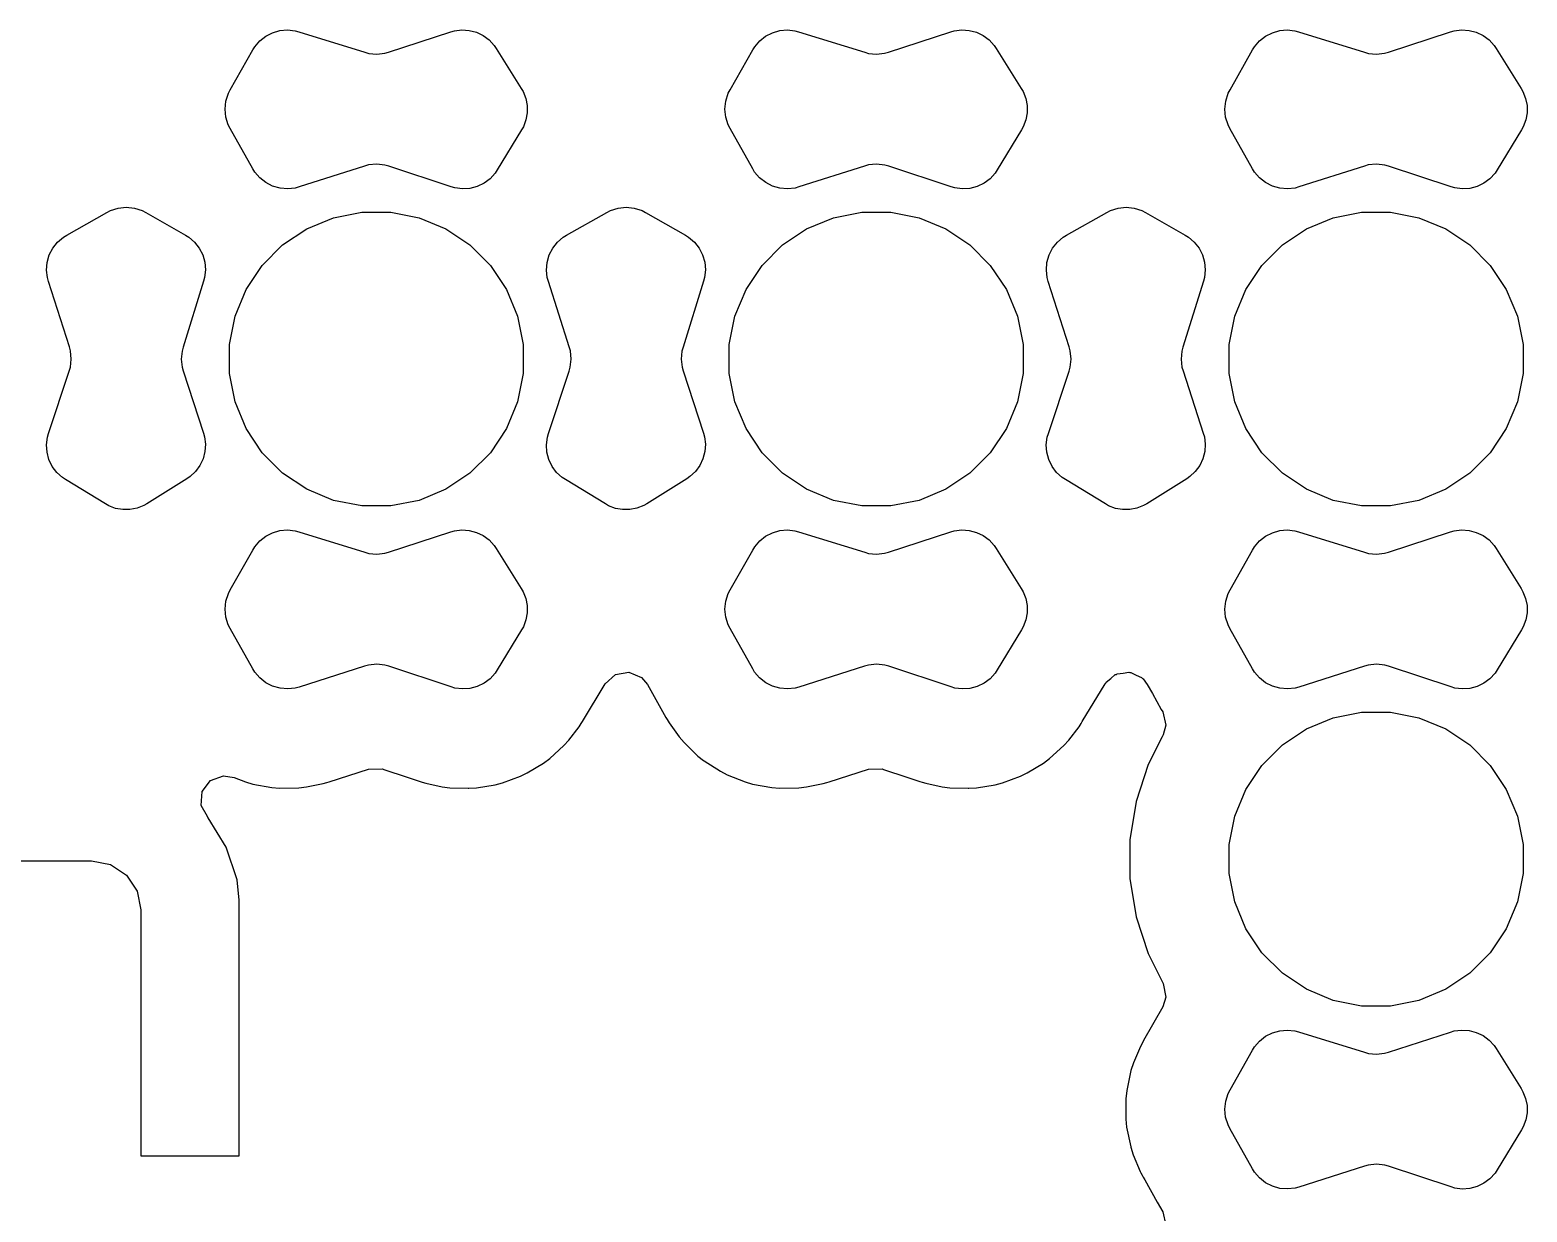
# Model space of a CAD drawing. Header units: millimetres. Extents: x 69 to 174, y -160 to -92.
# Drawn here: x 110.58 to 118.19, y -112.65 to -106.64 of the extents above; entities that cross this region are included whole.
import ezdxf

# ---------------------------------------------------------------- set-up
doc = ezdxf.new("R2010")
doc.units = ezdxf.units.MM
doc.layers.add('Front', color=13, linetype='CONTINUOUS', true_color=0xc83434)

msp = doc.modelspace()

# ---------------------------------------------------------------- linework, layer by layer
at = {"layer": 'Front', "linetype": 'CONTINUOUS'}
for p, q in [((111.852032, -106.647572), (111.890604, -106.644211)), ((111.890604, -106.644211), (111.929102, -106.64833)), ((112.738849, -106.648823), (112.776456, -106.644142)), ((112.776456, -106.644142), (112.814272, -106.646623)), ((112.814272, -106.646623), (112.850945, -106.656177)), ((114.392032, -106.647572), (114.430604, -106.644211)), ((114.430604, -106.644211), (114.469102, -106.64833)), ((115.278849, -106.648823), (115.316456, -106.644142)), ((115.316456, -106.644142), (115.354272, -106.646623)), ((115.354272, -106.646623), (115.390945, -106.656177)), ((116.932032, -106.647572), (116.970604, -106.644211)), ((116.970604, -106.644211), (117.009102, -106.64833)), ((117.818849, -106.648823), (117.856456, -106.644142)), ((117.856456, -106.644142), (117.894272, -106.646623)), ((117.894272, -106.646623), (117.930945, -106.656177)), ((111.724731, -106.729287), (111.749965, -106.699922)), ((111.749965, -106.699922), (111.780375, -106.675957)), ((111.780375, -106.675957), (111.814826, -106.658287)), ((111.814826, -106.658287), (111.852032, -106.647572)), ((111.929102, -106.64833), (111.94773, -106.653619)), ((111.94773, -106.653619), (112.283712, -106.757468)), ((112.404385, -106.756661), (112.720686, -106.654239)), ((112.720686, -106.654239), (112.738849, -106.648823)), ((112.850945, -106.656177), (112.885164, -106.672462)), ((112.885164, -106.672462), (112.915707, -106.694897)), ((112.915707, -106.694897), (112.941481, -106.722679)), ((112.941481, -106.722679), (112.951899, -106.738513)), ((114.264731, -106.729287), (114.289965, -106.699922)), ((114.289965, -106.699922), (114.320375, -106.675957)), ((114.320375, -106.675957), (114.354826, -106.658287)), ((114.354826, -106.658287), (114.392032, -106.647572)), ((114.469102, -106.64833), (114.48773, -106.653619)), ((114.48773, -106.653619), (114.823712, -106.757468)), ((114.944385, -106.756661), (115.260686, -106.654239)), ((115.260686, -106.654239), (115.278849, -106.648823)), ((115.390945, -106.656177), (115.425164, -106.672462)), ((115.425164, -106.672462), (115.455707, -106.694897)), ((115.455707, -106.694897), (115.481481, -106.722679)), ((115.481481, -106.722679), (115.491899, -106.738513)), ((116.804731, -106.729287), (116.829965, -106.699922)), ((116.829965, -106.699922), (116.860375, -106.675957)), ((116.860375, -106.675957), (116.894826, -106.658287)), ((116.894826, -106.658287), (116.932032, -106.647572)), ((117.009102, -106.64833), (117.02773, -106.653619)), ((117.02773, -106.653619), (117.363712, -106.757468)), ((117.484385, -106.756661), (117.800686, -106.654239)), ((117.800686, -106.654239), (117.818849, -106.648823)), ((117.930945, -106.656177), (117.965164, -106.672462)), ((117.965164, -106.672462), (117.995707, -106.694897)), ((117.995707, -106.694897), (118.021481, -106.722679)), ((118.021481, -106.722679), (118.031899, -106.738513)), ((111.599998, -106.947911), (111.714778, -106.745898)), ((111.714778, -106.745898), (111.724731, -106.729287)), ((112.283712, -106.757468), (112.303398, -106.763035)), ((112.303398, -106.763035), (112.344114, -106.766934)), ((112.344114, -106.766934), (112.384776, -106.762491)), ((112.384776, -106.762491), (112.404385, -106.756661)), ((112.951899, -106.738513), (113.078898, -106.941711)), ((114.139998, -106.947911), (114.254778, -106.745898)), ((114.254778, -106.745898), (114.264731, -106.729287)), ((114.823712, -106.757468), (114.843398, -106.763035)), ((114.843398, -106.763035), (114.884114, -106.766934)), ((114.884114, -106.766934), (114.924776, -106.762491)), ((114.924776, -106.762491), (114.944385, -106.756661)), ((115.491899, -106.738513), (115.618898, -106.941711)), ((116.679998, -106.947911), (116.794778, -106.745898)), ((116.794778, -106.745898), (116.804731, -106.729287)), ((117.363712, -106.757468), (117.383398, -106.763035)), ((117.383398, -106.763035), (117.424114, -106.766934)), ((117.424114, -106.766934), (117.464776, -106.762491)), ((117.464776, -106.762491), (117.484385, -106.756661)), ((118.031899, -106.738513), (118.158898, -106.941711)), ((111.590268, -106.966066), (111.599998, -106.947911)), ((113.078898, -106.941711), (113.0883, -106.957547)), ((114.130268, -106.966066), (114.139998, -106.947911)), ((115.618898, -106.941711), (115.6283, -106.957547)), ((116.670268, -106.966066), (116.679998, -106.947911)), ((118.158898, -106.941711), (118.1683, -106.957547)), ((111.573339, -107.046228), (111.577667, -107.005273)), ((111.577667, -107.005273), (111.590268, -106.966066)), ((113.0883, -106.957547), (113.101774, -106.991819)), ((113.101774, -106.991819), (113.10875, -107.027978)), ((114.113339, -107.046228), (114.117667, -107.005273)), ((114.117667, -107.005273), (114.130268, -106.966066)), ((115.6283, -106.957547), (115.641774, -106.991819)), ((115.641774, -106.991819), (115.64875, -107.027978)), ((116.653339, -107.046228), (116.657667, -107.005273)), ((116.657667, -107.005273), (116.670268, -106.966066)), ((118.1683, -106.957547), (118.181774, -106.991819)), ((118.181774, -106.991819), (118.18875, -107.027978)), ((111.577468, -107.087203), (111.573339, -107.046228)), ((111.58988, -107.12647), (111.577468, -107.087203)), ((113.102495, -107.10105), (113.089477, -107.135497)), ((113.108993, -107.064802), (113.102495, -107.10105)), ((113.10875, -107.027978), (113.108993, -107.064802)), ((114.117468, -107.087203), (114.113339, -107.046228)), ((114.12988, -107.12647), (114.117468, -107.087203)), ((115.642495, -107.10105), (115.629477, -107.135497)), ((115.648993, -107.064802), (115.642495, -107.10105)), ((115.64875, -107.027978), (115.648993, -107.064802)), ((116.657468, -107.087203), (116.653339, -107.046228)), ((116.66988, -107.12647), (116.657468, -107.087203)), ((118.182495, -107.10105), (118.169477, -107.135497)), ((118.188993, -107.064802), (118.182495, -107.10105)), ((118.18875, -107.027978), (118.188993, -107.064802)), ((111.599522, -107.144672), (111.58988, -107.12647)), ((111.714392, -107.349141), (111.599522, -107.144672)), ((113.080286, -107.151457), (112.956737, -107.355084)), ((113.089477, -107.135497), (113.080286, -107.151457)), ((114.139522, -107.144672), (114.12988, -107.12647)), ((114.254392, -107.349141), (114.139522, -107.144672)), ((115.620286, -107.151457), (115.496737, -107.355084)), ((115.629477, -107.135497), (115.620286, -107.151457)), ((116.679522, -107.144672), (116.66988, -107.12647)), ((116.794392, -107.349141), (116.679522, -107.144672)), ((118.160286, -107.151457), (118.036737, -107.355084)), ((118.169477, -107.135497), (118.160286, -107.151457)), ((112.302491, -107.32999), (112.282393, -107.335815)), ((112.344123, -107.325852), (112.302491, -107.32999)), ((112.385708, -107.330442), (112.344123, -107.325852)), ((112.405742, -107.336485), (112.385708, -107.330442)), ((114.842491, -107.32999), (114.822393, -107.335815)), ((114.884123, -107.325852), (114.842491, -107.32999)), ((114.925708, -107.330442), (114.884123, -107.325852)), ((114.945742, -107.336485), (114.925708, -107.330442)), ((117.382491, -107.32999), (117.362393, -107.335815)), ((117.424123, -107.325852), (117.382491, -107.32999)), ((117.465708, -107.330442), (117.424123, -107.325852)), ((117.485742, -107.336485), (117.465708, -107.330442)), ((111.724378, -107.365948), (111.714392, -107.349141)), ((111.749775, -107.395661), (111.724378, -107.365948)), ((111.780454, -107.419882), (111.749775, -107.395661)), ((112.282393, -107.335815), (111.949401, -107.441767)), ((112.723041, -107.441254), (112.405742, -107.336485)), ((112.920542, -107.399746), (112.889737, -107.422746)), ((112.94639, -107.37129), (112.920542, -107.399746)), ((112.956737, -107.355084), (112.94639, -107.37129)), ((114.264378, -107.365948), (114.254392, -107.349141)), ((114.289775, -107.395661), (114.264378, -107.365948)), ((114.320454, -107.419882), (114.289775, -107.395661)), ((114.822393, -107.335815), (114.489401, -107.441767)), ((115.263041, -107.441254), (114.945742, -107.336485)), ((115.460542, -107.399746), (115.429737, -107.422746)), ((115.48639, -107.37129), (115.460542, -107.399746)), ((115.496737, -107.355084), (115.48639, -107.37129)), ((116.804378, -107.365948), (116.794392, -107.349141)), ((116.829775, -107.395661), (116.804378, -107.365948)), ((116.860454, -107.419882), (116.829775, -107.395661)), ((117.362393, -107.335815), (117.029401, -107.441767)), ((117.803041, -107.441254), (117.485742, -107.336485)), ((118.000542, -107.399746), (117.969737, -107.422746)), ((118.02639, -107.37129), (118.000542, -107.399746)), ((118.036737, -107.355084), (118.02639, -107.37129)), ((111.815249, -107.437691), (111.780454, -107.419882)), ((111.852838, -107.448412), (111.815249, -107.437691)), ((111.891793, -107.451636), (111.852838, -107.448412)), ((111.930633, -107.447242), (111.891793, -107.451636)), ((111.949401, -107.441767), (111.930633, -107.447242)), ((112.741432, -107.446862), (112.723041, -107.441254)), ((112.779567, -107.451727), (112.741432, -107.446862)), ((112.817929, -107.449223), (112.779567, -107.451727)), ((112.855108, -107.439442), (112.817929, -107.449223)), ((112.889737, -107.422746), (112.855108, -107.439442)), ((114.355249, -107.437691), (114.320454, -107.419882)), ((114.392838, -107.448412), (114.355249, -107.437691)), ((114.431793, -107.451636), (114.392838, -107.448412)), ((114.470633, -107.447242), (114.431793, -107.451636)), ((114.489401, -107.441767), (114.470633, -107.447242)), ((115.281432, -107.446862), (115.263041, -107.441254)), ((115.319567, -107.451727), (115.281432, -107.446862)), ((115.357929, -107.449223), (115.319567, -107.451727)), ((115.395108, -107.439442), (115.357929, -107.449223)), ((115.429737, -107.422746), (115.395108, -107.439442)), ((116.895249, -107.437691), (116.860454, -107.419882)), ((116.932838, -107.448412), (116.895249, -107.437691)), ((116.971793, -107.451636), (116.932838, -107.448412)), ((117.010633, -107.447242), (116.971793, -107.451636)), ((117.029401, -107.441767), (117.010633, -107.447242)), ((117.821432, -107.446862), (117.803041, -107.441254)), ((117.859567, -107.451727), (117.821432, -107.446862)), ((117.897929, -107.449223), (117.859567, -107.451727)), ((117.935108, -107.439442), (117.897929, -107.449223)), ((117.969737, -107.422746), (117.935108, -107.439442)), ((110.991686, -107.561613), (111.030954, -107.549202)), ((111.030954, -107.549202), (111.071929, -107.545074)), ((111.071929, -107.545074), (111.112883, -107.549402)), ((111.112883, -107.549402), (111.15209, -107.562004)), ((113.531686, -107.561613), (113.570954, -107.549202)), ((113.570954, -107.549202), (113.611929, -107.545074)), ((113.611929, -107.545074), (113.652883, -107.549402)), ((113.652883, -107.549402), (113.69209, -107.562004)), ((116.071686, -107.561613), (116.110954, -107.549202)), ((116.110954, -107.549202), (116.151929, -107.545074)), ((116.151929, -107.545074), (116.192883, -107.549402)), ((116.192883, -107.549402), (116.23209, -107.562004)), ((110.769016, -107.686125), (110.973485, -107.571255)), ((110.973485, -107.571255), (110.991686, -107.561613)), ((111.15209, -107.562004), (111.170246, -107.571731)), ((111.170246, -107.571731), (111.372259, -107.686511)), ((111.988452, -107.654468), (112.124286, -107.598204)), ((112.124286, -107.598204), (112.268487, -107.56952)), ((112.268487, -107.56952), (112.415513, -107.56952)), ((112.415513, -107.56952), (112.559714, -107.598204)), ((112.559714, -107.598204), (112.695548, -107.654468)), ((113.309016, -107.686125), (113.513485, -107.571255)), ((113.513485, -107.571255), (113.531686, -107.561613)), ((113.69209, -107.562004), (113.710246, -107.571731)), ((113.710246, -107.571731), (113.912259, -107.686511)), ((114.528452, -107.654468), (114.664286, -107.598204)), ((114.664286, -107.598204), (114.808487, -107.56952)), ((114.808487, -107.56952), (114.955513, -107.56952)), ((114.955513, -107.56952), (115.099714, -107.598204)), ((115.099714, -107.598204), (115.235548, -107.654468)), ((115.849016, -107.686125), (116.053485, -107.571255)), ((116.053485, -107.571255), (116.071686, -107.561613)), ((116.23209, -107.562004), (116.250246, -107.571731)), ((116.250246, -107.571731), (116.452259, -107.686511)), ((117.068452, -107.654468), (117.204286, -107.598204)), ((117.204286, -107.598204), (117.348487, -107.56952)), ((117.348487, -107.56952), (117.495513, -107.56952)), ((117.495513, -107.56952), (117.639714, -107.598204)), ((117.639714, -107.598204), (117.775548, -107.654468)), ((110.722498, -107.721511), (110.752212, -107.696116)), ((110.752212, -107.696116), (110.769016, -107.686125)), ((111.372259, -107.686511), (111.38887, -107.696465)), ((111.38887, -107.696465), (111.418234, -107.721702)), ((111.866205, -107.736151), (111.988452, -107.654468)), ((112.695548, -107.654468), (112.817795, -107.736151)), ((113.262498, -107.721511), (113.292212, -107.696116)), ((113.292212, -107.696116), (113.309016, -107.686125)), ((113.912259, -107.686511), (113.92887, -107.696465)), ((113.92887, -107.696465), (113.958234, -107.721702)), ((114.406205, -107.736151), (114.528452, -107.654468)), ((115.235548, -107.654468), (115.357795, -107.736151)), ((115.802498, -107.721511), (115.832212, -107.696116)), ((115.832212, -107.696116), (115.849016, -107.686125)), ((116.452259, -107.686511), (116.46887, -107.696465)), ((116.46887, -107.696465), (116.498234, -107.721702)), ((116.946205, -107.736151), (117.068452, -107.654468)), ((117.775548, -107.654468), (117.897795, -107.736151)), ((110.669744, -107.824572), (110.680465, -107.786983)), ((110.680465, -107.786983), (110.698275, -107.752189)), ((110.698275, -107.752189), (110.722498, -107.721511)), ((111.418234, -107.721702), (111.4422, -107.752113)), ((111.4422, -107.752113), (111.459872, -107.786563)), ((111.459872, -107.786563), (111.470592, -107.823769)), ((111.762242, -107.840114), (111.866205, -107.736151)), ((112.817795, -107.736151), (112.921758, -107.840114)), ((113.209744, -107.824572), (113.220465, -107.786983)), ((113.220465, -107.786983), (113.238275, -107.752189)), ((113.238275, -107.752189), (113.262498, -107.721511)), ((113.958234, -107.721702), (113.9822, -107.752113)), ((113.9822, -107.752113), (113.999872, -107.786563)), ((113.999872, -107.786563), (114.010592, -107.823769)), ((114.302242, -107.840114), (114.406205, -107.736151)), ((115.357795, -107.736151), (115.461758, -107.840114)), ((115.749744, -107.824572), (115.760465, -107.786983)), ((115.760465, -107.786983), (115.778275, -107.752189)), ((115.778275, -107.752189), (115.802498, -107.721511)), ((116.498234, -107.721702), (116.5222, -107.752113)), ((116.5222, -107.752113), (116.539872, -107.786563)), ((116.539872, -107.786563), (116.550592, -107.823769)), ((116.842242, -107.840114), (116.946205, -107.736151)), ((117.897795, -107.736151), (118.001758, -107.840114)), ((110.66652, -107.863527), (110.669744, -107.824572)), ((110.670915, -107.902367), (110.66652, -107.863527)), ((111.473959, -107.862341), (111.469849, -107.900841)), ((111.470592, -107.823769), (111.473959, -107.862341)), ((111.680559, -107.962361), (111.762242, -107.840114)), ((112.921758, -107.840114), (113.003441, -107.962361)), ((113.20652, -107.863527), (113.209744, -107.824572)), ((113.210915, -107.902367), (113.20652, -107.863527)), ((114.013959, -107.862341), (114.009849, -107.900841)), ((114.010592, -107.823769), (114.013959, -107.862341)), ((114.220559, -107.962361), (114.302242, -107.840114)), ((115.461758, -107.840114), (115.543441, -107.962361)), ((115.74652, -107.863527), (115.749744, -107.824572)), ((115.750915, -107.902367), (115.74652, -107.863527)), ((116.553959, -107.862341), (116.549849, -107.900841)), ((116.550592, -107.823769), (116.553959, -107.862341)), ((116.760559, -107.962361), (116.842242, -107.840114)), ((118.001758, -107.840114), (118.083441, -107.962361)), ((110.67639, -107.921134), (110.670915, -107.902367)), ((110.782342, -108.254126), (110.67639, -107.921134)), ((111.464538, -107.919463), (111.360689, -108.255445)), ((111.469849, -107.900841), (111.464538, -107.919463)), ((113.21639, -107.921134), (113.210915, -107.902367)), ((113.322342, -108.254126), (113.21639, -107.921134)), ((114.004538, -107.919463), (113.900689, -108.255445)), ((114.009849, -107.900841), (114.004538, -107.919463)), ((115.75639, -107.921134), (115.750915, -107.902367)), ((115.862342, -108.254126), (115.75639, -107.921134)), ((116.544538, -107.919463), (116.440689, -108.255445)), ((116.549849, -107.900841), (116.544538, -107.919463)), ((111.624295, -108.098195), (111.680559, -107.962361)), ((113.003441, -107.962361), (113.059705, -108.098195)), ((114.164295, -108.098195), (114.220559, -107.962361)), ((115.543441, -107.962361), (115.599705, -108.098195)), ((116.704295, -108.098195), (116.760559, -107.962361)), ((118.083441, -107.962361), (118.139705, -108.098195)), ((111.595611, -108.242396), (111.624295, -108.098195)), ((113.059705, -108.098195), (113.088389, -108.242396)), ((114.135611, -108.242396), (114.164295, -108.098195)), ((115.599705, -108.098195), (115.628389, -108.242396)), ((116.675611, -108.242396), (116.704295, -108.098195)), ((118.139705, -108.098195), (118.168389, -108.242396)), ((111.595611, -108.389422), (111.595611, -108.242396)), ((113.088389, -108.242396), (113.088389, -108.389422)), ((114.135611, -108.389422), (114.135611, -108.242396)), ((115.628389, -108.242396), (115.628389, -108.389422)), ((116.675611, -108.389422), (116.675611, -108.242396)), ((118.168389, -108.242396), (118.168389, -108.389422)), ((110.788166, -108.274225), (110.782342, -108.254126)), ((110.787715, -108.357441), (110.792305, -108.315857)), ((110.792305, -108.315857), (110.788166, -108.274225)), ((111.355122, -108.275131), (111.351224, -108.315848)), ((111.351224, -108.315848), (111.355666, -108.356509)), ((111.360689, -108.255445), (111.355122, -108.275131)), ((113.328166, -108.274225), (113.322342, -108.254126)), ((113.327715, -108.357441), (113.332305, -108.315857)), ((113.332305, -108.315857), (113.328166, -108.274225)), ((113.895122, -108.275131), (113.891224, -108.315848)), ((113.891224, -108.315848), (113.895666, -108.356509)), ((113.900689, -108.255445), (113.895122, -108.275131)), ((115.868166, -108.274225), (115.862342, -108.254126)), ((115.867715, -108.357441), (115.872305, -108.315857)), ((115.872305, -108.315857), (115.868166, -108.274225)), ((116.435122, -108.275131), (116.431224, -108.315848)), ((116.431224, -108.315848), (116.435666, -108.356509)), ((116.440689, -108.255445), (116.435122, -108.275131)), ((110.676903, -108.694774), (110.781672, -108.377475)), ((110.781672, -108.377475), (110.787715, -108.357441)), ((111.355666, -108.356509), (111.361496, -108.376118)), ((111.361496, -108.376118), (111.463918, -108.692419)), ((111.624295, -108.533623), (111.595611, -108.389422)), ((113.088389, -108.389422), (113.059705, -108.533623)), ((113.216903, -108.694774), (113.321672, -108.377475)), ((113.321672, -108.377475), (113.327715, -108.357441)), ((113.895666, -108.356509), (113.901496, -108.376118)), ((113.901496, -108.376118), (114.003918, -108.692419)), ((114.164295, -108.533623), (114.135611, -108.389422)), ((115.628389, -108.389422), (115.599705, -108.533623)), ((115.756903, -108.694774), (115.861672, -108.377475)), ((115.861672, -108.377475), (115.867715, -108.357441)), ((116.435666, -108.356509), (116.441496, -108.376118)), ((116.441496, -108.376118), (116.543918, -108.692419)), ((116.704295, -108.533623), (116.675611, -108.389422)), ((118.168389, -108.389422), (118.139705, -108.533623)), ((111.680559, -108.669457), (111.624295, -108.533623)), ((113.059705, -108.533623), (113.003441, -108.669457)), ((114.220559, -108.669457), (114.164295, -108.533623)), ((115.599705, -108.533623), (115.543441, -108.669457)), ((116.760559, -108.669457), (116.704295, -108.533623)), ((118.139705, -108.533623), (118.083441, -108.669457)), ((110.671314, -108.71317), (110.676903, -108.694774)), ((111.463918, -108.692419), (111.469334, -108.710582)), ((111.762242, -108.791704), (111.680559, -108.669457)), ((113.003441, -108.669457), (112.921758, -108.791704)), ((113.211314, -108.71317), (113.216903, -108.694774)), ((114.003918, -108.692419), (114.009334, -108.710582)), ((114.302242, -108.791704), (114.220559, -108.669457)), ((115.543441, -108.669457), (115.461758, -108.791704)), ((115.751314, -108.71317), (115.756903, -108.694774)), ((116.543918, -108.692419), (116.549334, -108.710582)), ((116.842242, -108.791704), (116.760559, -108.669457)), ((118.083441, -108.669457), (118.001758, -108.791704)), ((110.666445, -108.751303), (110.671314, -108.71317)), ((110.668945, -108.789664), (110.666445, -108.751303)), ((111.469334, -108.710582), (111.474014, -108.748189)), ((111.474014, -108.748189), (111.471532, -108.786004)), ((113.206445, -108.751303), (113.211314, -108.71317)), ((113.208945, -108.789664), (113.206445, -108.751303)), ((114.009334, -108.710582), (114.014014, -108.748189)), ((114.014014, -108.748189), (114.011532, -108.786004)), ((115.746445, -108.751303), (115.751314, -108.71317)), ((115.748945, -108.789664), (115.746445, -108.751303)), ((116.549334, -108.710582), (116.554014, -108.748189)), ((116.554014, -108.748189), (116.551532, -108.786004)), ((110.678721, -108.826843), (110.668945, -108.789664)), ((110.695415, -108.861471), (110.678721, -108.826843)), ((111.461978, -108.822677), (111.445693, -108.856896)), ((111.471532, -108.786004), (111.461978, -108.822677)), ((111.866205, -108.895667), (111.762242, -108.791704)), ((112.921758, -108.791704), (112.817795, -108.895667)), ((113.218721, -108.826843), (113.208945, -108.789664)), ((113.235415, -108.861471), (113.218721, -108.826843)), ((114.001978, -108.822677), (113.985693, -108.856896)), ((114.011532, -108.786004), (114.001978, -108.822677)), ((114.406205, -108.895667), (114.302242, -108.791704)), ((115.461758, -108.791704), (115.357795, -108.895667)), ((115.758721, -108.826843), (115.748945, -108.789664)), ((115.775415, -108.861471), (115.758721, -108.826843)), ((116.541978, -108.822677), (116.525693, -108.856896)), ((116.551532, -108.786004), (116.541978, -108.822677)), ((116.946205, -108.895667), (116.842242, -108.791704)), ((118.001758, -108.791704), (117.897795, -108.895667)), ((110.718413, -108.892276), (110.695415, -108.861471)), ((110.746868, -108.918124), (110.718413, -108.892276)), ((110.763073, -108.92847), (110.746868, -108.918124)), ((110.9667, -109.052019), (110.763073, -108.92847)), ((111.379644, -108.923632), (111.176446, -109.050631)), ((111.395477, -108.913213), (111.379644, -108.923632)), ((111.423258, -108.887438), (111.395477, -108.913213)), ((111.445693, -108.856896), (111.423258, -108.887438)), ((111.988452, -108.97735), (111.866205, -108.895667)), ((112.817795, -108.895667), (112.695548, -108.97735)), ((113.258413, -108.892276), (113.235415, -108.861471)), ((113.286868, -108.918124), (113.258413, -108.892276)), ((113.303073, -108.92847), (113.286868, -108.918124)), ((113.5067, -109.052019), (113.303073, -108.92847)), ((113.919644, -108.923632), (113.716446, -109.050631)), ((113.935477, -108.913213), (113.919644, -108.923632)), ((113.963258, -108.887438), (113.935477, -108.913213)), ((113.985693, -108.856896), (113.963258, -108.887438)), ((114.528452, -108.97735), (114.406205, -108.895667)), ((115.357795, -108.895667), (115.235548, -108.97735)), ((115.798413, -108.892276), (115.775415, -108.861471)), ((115.826868, -108.918124), (115.798413, -108.892276)), ((115.843073, -108.92847), (115.826868, -108.918124)), ((116.0467, -109.052019), (115.843073, -108.92847)), ((116.459644, -108.923632), (116.256446, -109.050631)), ((116.475477, -108.913213), (116.459644, -108.923632)), ((116.503258, -108.887438), (116.475477, -108.913213)), ((116.525693, -108.856896), (116.503258, -108.887438)), ((117.068452, -108.97735), (116.946205, -108.895667)), ((117.897795, -108.895667), (117.775548, -108.97735)), ((112.124286, -109.033614), (111.988452, -108.97735)), ((112.695548, -108.97735), (112.559714, -109.033614)), ((114.664286, -109.033614), (114.528452, -108.97735)), ((115.235548, -108.97735), (115.099714, -109.033614)), ((117.204286, -109.033614), (117.068452, -108.97735)), ((117.775548, -108.97735), (117.639714, -109.033614)), ((110.982661, -109.061208), (110.9667, -109.052019)), ((111.017108, -109.074228), (110.982661, -109.061208)), ((111.053355, -109.080726), (111.017108, -109.074228)), ((111.090179, -109.080483), (111.053355, -109.080726)), ((111.126338, -109.073507), (111.090179, -109.080483)), ((111.16061, -109.060034), (111.126338, -109.073507)), ((111.176446, -109.050631), (111.16061, -109.060034)), ((112.268487, -109.062298), (112.124286, -109.033614)), ((112.415513, -109.062298), (112.268487, -109.062298)), ((112.559714, -109.033614), (112.415513, -109.062298)), ((113.522661, -109.061208), (113.5067, -109.052019)), ((113.557108, -109.074228), (113.522661, -109.061208)), ((113.593355, -109.080726), (113.557108, -109.074228)), ((113.630179, -109.080483), (113.593355, -109.080726)), ((113.666338, -109.073507), (113.630179, -109.080483)), ((113.70061, -109.060034), (113.666338, -109.073507)), ((113.716446, -109.050631), (113.70061, -109.060034)), ((114.808487, -109.062298), (114.664286, -109.033614)), ((114.955513, -109.062298), (114.808487, -109.062298)), ((115.099714, -109.033614), (114.955513, -109.062298)), ((116.062661, -109.061208), (116.0467, -109.052019)), ((116.097108, -109.074228), (116.062661, -109.061208)), ((116.133355, -109.080726), (116.097108, -109.074228)), ((116.170179, -109.080483), (116.133355, -109.080726)), ((116.206338, -109.073507), (116.170179, -109.080483)), ((116.24061, -109.060034), (116.206338, -109.073507)), ((116.256446, -109.050631), (116.24061, -109.060034)), ((117.348487, -109.062298), (117.204286, -109.033614)), ((117.495513, -109.062298), (117.348487, -109.062298)), ((117.639714, -109.033614), (117.495513, -109.062298)), ((111.749965, -109.239922), (111.780375, -109.215957)), ((111.780375, -109.215957), (111.814826, -109.198287)), ((111.814826, -109.198287), (111.852032, -109.187572)), ((111.852032, -109.187572), (111.890604, -109.184211)), ((111.890604, -109.184211), (111.929102, -109.18833)), ((111.929102, -109.18833), (111.94773, -109.193619)), ((111.94773, -109.193619), (112.283712, -109.297468)), ((112.404385, -109.296661), (112.720686, -109.194239)), ((112.720686, -109.194239), (112.738849, -109.188823)), ((112.738849, -109.188823), (112.776456, -109.184142)), ((112.776456, -109.184142), (112.814272, -109.186623)), ((112.814272, -109.186623), (112.850945, -109.196177)), ((112.850945, -109.196177), (112.885164, -109.212462)), ((112.885164, -109.212462), (112.915707, -109.234897)), ((114.289965, -109.239922), (114.320375, -109.215957)), ((114.320375, -109.215957), (114.354826, -109.198287)), ((114.354826, -109.198287), (114.392032, -109.187572)), ((114.392032, -109.187572), (114.430604, -109.184211)), ((114.430604, -109.184211), (114.469102, -109.18833)), ((114.469102, -109.18833), (114.48773, -109.193619)), ((114.48773, -109.193619), (114.823712, -109.297468)), ((114.944385, -109.296661), (115.260686, -109.194239)), ((115.260686, -109.194239), (115.278849, -109.188823)), ((115.278849, -109.188823), (115.316456, -109.184142)), ((115.316456, -109.184142), (115.354272, -109.186623)), ((115.354272, -109.186623), (115.390945, -109.196177)), ((115.390945, -109.196177), (115.425164, -109.212462)), ((115.425164, -109.212462), (115.455707, -109.234897)), ((116.829965, -109.239922), (116.860375, -109.215957)), ((116.860375, -109.215957), (116.894826, -109.198287)), ((116.894826, -109.198287), (116.932032, -109.187572)), ((116.932032, -109.187572), (116.970604, -109.184211)), ((116.970604, -109.184211), (117.009102, -109.18833)), ((117.009102, -109.18833), (117.02773, -109.193619)), ((117.02773, -109.193619), (117.363712, -109.297468)), ((117.484385, -109.296661), (117.800686, -109.194239)), ((117.800686, -109.194239), (117.818849, -109.188823)), ((117.818849, -109.188823), (117.856456, -109.184142)), ((117.856456, -109.184142), (117.894272, -109.186623)), ((117.894272, -109.186623), (117.930945, -109.196177)), ((117.930945, -109.196177), (117.965164, -109.212462)), ((117.965164, -109.212462), (117.995707, -109.234897)), ((111.599998, -109.487911), (111.714778, -109.285898)), ((111.714778, -109.285898), (111.724731, -109.269287)), ((111.724731, -109.269287), (111.749965, -109.239922)), ((112.283712, -109.297468), (112.303398, -109.303035)), ((112.303398, -109.303035), (112.344114, -109.306934)), ((112.344114, -109.306934), (112.384776, -109.302491)), ((112.384776, -109.302491), (112.404385, -109.296661)), ((112.915707, -109.234897), (112.941481, -109.262679)), ((112.941481, -109.262679), (112.951899, -109.278513)), ((112.951899, -109.278513), (113.078898, -109.481711)), ((114.139998, -109.487911), (114.254778, -109.285898)), ((114.254778, -109.285898), (114.264731, -109.269287)), ((114.264731, -109.269287), (114.289965, -109.239922)), ((114.823712, -109.297468), (114.843398, -109.303035)), ((114.843398, -109.303035), (114.884114, -109.306934)), ((114.884114, -109.306934), (114.924776, -109.302491)), ((114.924776, -109.302491), (114.944385, -109.296661)), ((115.455707, -109.234897), (115.481481, -109.262679)), ((115.481481, -109.262679), (115.491899, -109.278513)), ((115.491899, -109.278513), (115.618898, -109.481711)), ((116.679998, -109.487911), (116.794778, -109.285898)), ((116.794778, -109.285898), (116.804731, -109.269287)), ((116.804731, -109.269287), (116.829965, -109.239922)), ((117.363712, -109.297468), (117.383398, -109.303035)), ((117.383398, -109.303035), (117.424114, -109.306934)), ((117.424114, -109.306934), (117.464776, -109.302491)), ((117.464776, -109.302491), (117.484385, -109.296661)), ((117.995707, -109.234897), (118.021481, -109.262679)), ((118.021481, -109.262679), (118.031899, -109.278513)), ((118.031899, -109.278513), (118.158898, -109.481711)), ((111.577667, -109.545273), (111.590268, -109.506066)), ((111.590268, -109.506066), (111.599998, -109.487911)), ((113.078898, -109.481711), (113.0883, -109.497547)), ((113.0883, -109.497547), (113.101774, -109.531819)), ((113.101774, -109.531819), (113.10875, -109.567978)), ((114.117667, -109.545273), (114.130268, -109.506066)), ((114.130268, -109.506066), (114.139998, -109.487911)), ((115.618898, -109.481711), (115.6283, -109.497547)), ((115.6283, -109.497547), (115.641774, -109.531819)), ((115.641774, -109.531819), (115.64875, -109.567978)), ((116.657667, -109.545273), (116.670268, -109.506066)), ((116.670268, -109.506066), (116.679998, -109.487911)), ((118.158898, -109.481711), (118.1683, -109.497547)), ((118.1683, -109.497547), (118.181774, -109.531819)), ((118.181774, -109.531819), (118.18875, -109.567978)), ((111.573339, -109.586228), (111.577667, -109.545273)), ((111.577468, -109.627203), (111.573339, -109.586228)), ((113.108993, -109.604802), (113.102495, -109.64105)), ((113.10875, -109.567978), (113.108993, -109.604802)), ((114.113339, -109.586228), (114.117667, -109.545273)), ((114.117468, -109.627203), (114.113339, -109.586228)), ((115.648993, -109.604802), (115.642495, -109.64105)), ((115.64875, -109.567978), (115.648993, -109.604802)), ((116.653339, -109.586228), (116.657667, -109.545273)), ((116.657468, -109.627203), (116.653339, -109.586228)), ((118.188993, -109.604802), (118.182495, -109.64105)), ((118.18875, -109.567978), (118.188993, -109.604802)), ((111.58988, -109.66647), (111.577468, -109.627203)), ((111.599522, -109.684672), (111.58988, -109.66647)), ((111.714392, -109.889141), (111.599522, -109.684672)), ((113.089477, -109.675497), (113.080286, -109.691457)), ((113.102495, -109.64105), (113.089477, -109.675497)), ((114.12988, -109.66647), (114.117468, -109.627203)), ((114.139522, -109.684672), (114.12988, -109.66647)), ((114.254392, -109.889141), (114.139522, -109.684672)), ((115.629477, -109.675497), (115.620286, -109.691457)), ((115.642495, -109.64105), (115.629477, -109.675497)), ((116.66988, -109.66647), (116.657468, -109.627203)), ((116.679522, -109.684672), (116.66988, -109.66647)), ((116.794392, -109.889141), (116.679522, -109.684672)), ((118.169477, -109.675497), (118.160286, -109.691457)), ((118.182495, -109.64105), (118.169477, -109.675497)), ((113.080286, -109.691457), (112.956737, -109.895084)), ((115.620286, -109.691457), (115.496737, -109.895084)), ((118.160286, -109.691457), (118.036737, -109.895084)), ((111.724378, -109.905948), (111.714392, -109.889141)), ((111.749775, -109.935661), (111.724378, -109.905948)), ((112.282393, -109.875815), (111.949401, -109.981767)), ((112.302491, -109.86999), (112.282393, -109.875815)), ((112.344123, -109.865852), (112.302491, -109.86999)), ((112.385708, -109.870442), (112.344123, -109.865852)), ((112.405742, -109.876485), (112.385708, -109.870442)), ((112.723041, -109.981254), (112.405742, -109.876485)), ((112.94639, -109.91129), (112.920542, -109.939746)), ((112.956737, -109.895084), (112.94639, -109.91129)), ((113.556933, -109.918317), (113.625812, -109.90659)), ((113.625812, -109.90659), (113.690096, -109.933963)), ((114.264378, -109.905948), (114.254392, -109.889141)), ((114.289775, -109.935661), (114.264378, -109.905948)), ((114.822393, -109.875815), (114.489401, -109.981767)), ((114.842491, -109.86999), (114.822393, -109.875815)), ((114.884123, -109.865852), (114.842491, -109.86999)), ((114.925708, -109.870442), (114.884123, -109.865852)), ((114.945742, -109.876485), (114.925708, -109.870442)), ((115.263041, -109.981254), (114.945742, -109.876485)), ((115.48639, -109.91129), (115.460542, -109.939746)), ((115.496737, -109.895084), (115.48639, -109.91129)), ((116.096933, -109.918317), (116.102295, -109.917404)), ((116.102295, -109.917404), (116.10661, -109.914092)), ((116.10661, -109.914092), (116.136369, -109.911602)), ((116.136369, -109.911602), (116.165812, -109.90659)), ((116.165812, -109.90659), (116.170817, -109.908721)), ((116.170817, -109.908721), (116.176237, -109.908268)), ((116.176237, -109.908268), (116.202614, -109.92226)), ((116.804378, -109.905948), (116.794392, -109.889141)), ((116.829775, -109.935661), (116.804378, -109.905948)), ((117.362393, -109.875815), (117.029401, -109.981767)), ((117.382491, -109.86999), (117.362393, -109.875815)), ((117.424123, -109.865852), (117.382491, -109.86999)), ((117.465708, -109.870442), (117.424123, -109.865852)), ((117.485742, -109.876485), (117.465708, -109.870442)), ((117.803041, -109.981254), (117.485742, -109.876485)), ((118.02639, -109.91129), (118.000542, -109.939746)), ((118.036737, -109.895084), (118.02639, -109.91129)), ((111.780454, -109.959882), (111.749775, -109.935661)), ((111.815249, -109.977691), (111.780454, -109.959882)), ((111.852838, -109.988412), (111.815249, -109.977691)), ((111.891793, -109.991636), (111.852838, -109.988412)), ((111.930633, -109.987242), (111.891793, -109.991636)), ((111.949401, -109.981767), (111.930633, -109.987242)), ((112.741432, -109.986862), (112.723041, -109.981254)), ((112.779567, -109.991727), (112.741432, -109.986862)), ((112.817929, -109.989223), (112.779567, -109.991727)), ((112.855108, -109.979442), (112.817929, -109.989223)), ((112.889737, -109.962746), (112.855108, -109.979442)), ((112.920542, -109.939746), (112.889737, -109.962746)), ((113.388909, -110.157301), (113.505332, -109.965417)), ((113.505332, -109.965417), (113.556933, -109.918317)), ((113.690096, -109.933963), (113.71945, -109.969008)), ((113.71945, -109.969008), (113.813704, -110.13678)), ((114.320454, -109.959882), (114.289775, -109.935661)), ((114.355249, -109.977691), (114.320454, -109.959882)), ((114.392838, -109.988412), (114.355249, -109.977691)), ((114.431793, -109.991636), (114.392838, -109.988412)), ((114.470633, -109.987242), (114.431793, -109.991636)), ((114.489401, -109.981767), (114.470633, -109.987242)), ((115.281432, -109.986862), (115.263041, -109.981254)), ((115.319567, -109.991727), (115.281432, -109.986862)), ((115.357929, -109.989223), (115.319567, -109.991727)), ((115.395108, -109.979442), (115.357929, -109.989223)), ((115.429737, -109.962746), (115.395108, -109.979442)), ((115.460542, -109.939746), (115.429737, -109.962746)), ((115.928909, -110.157301), (116.045332, -109.965417)), ((116.045332, -109.965417), (116.049346, -109.961753)), ((116.049346, -109.961753), (116.051186, -109.956635)), ((116.051186, -109.956635), (116.074874, -109.938451)), ((116.074874, -109.938451), (116.096933, -109.918317)), ((116.202614, -109.92226), (116.230096, -109.933963)), ((116.230096, -109.933963), (116.234432, -109.93914)), ((116.234432, -109.93914), (116.237959, -109.941011)), ((116.237959, -109.941011), (116.25945, -109.969008)), ((116.25945, -109.969008), (116.285356, -110.01512)), ((116.860454, -109.959882), (116.829775, -109.935661)), ((116.895249, -109.977691), (116.860454, -109.959882)), ((116.932838, -109.988412), (116.895249, -109.977691)), ((116.971793, -109.991636), (116.932838, -109.988412)), ((117.010633, -109.987242), (116.971793, -109.991636)), ((117.029401, -109.981767), (117.010633, -109.987242)), ((117.821432, -109.986862), (117.803041, -109.981254)), ((117.859567, -109.991727), (117.821432, -109.986862)), ((117.897929, -109.989223), (117.859567, -109.991727)), ((117.935108, -109.979442), (117.897929, -109.989223)), ((117.969737, -109.962746), (117.935108, -109.979442)), ((118.000542, -109.939746), (117.969737, -109.962746)), ((116.285356, -110.01512), (116.330372, -110.095249)), ((113.813704, -110.13678), (113.819799, -110.147325)), ((116.330372, -110.095249), (116.337571, -110.108062)), ((116.337571, -110.108062), (116.353245, -110.176151)), ((117.068452, -110.194468), (117.204286, -110.138204)), ((117.204286, -110.138204), (117.348487, -110.10952)), ((117.348487, -110.10952), (117.495513, -110.10952)), ((117.495513, -110.10952), (117.639714, -110.138204)), ((117.639714, -110.138204), (117.775548, -110.194468)), ((113.320568, -110.251174), (113.372454, -110.183318)), ((113.372454, -110.183318), (113.382801, -110.167112)), ((113.382801, -110.167112), (113.388909, -110.157301)), ((113.819799, -110.147325), (113.829794, -110.164149)), ((113.829794, -110.164149), (113.880119, -110.234391)), ((115.860568, -110.251174), (115.912454, -110.183318)), ((115.912454, -110.183318), (115.922801, -110.167112)), ((115.922801, -110.167112), (115.928909, -110.157301)), ((116.353245, -110.176151), (116.339948, -110.225091)), ((116.946205, -110.276151), (117.068452, -110.194468)), ((117.775548, -110.194468), (117.897795, -110.276151)), ((113.222968, -110.3448), (113.29472, -110.27963)), ((113.29472, -110.27963), (113.320568, -110.251174)), ((113.880119, -110.234391), (113.905516, -110.264105)), ((113.905516, -110.264105), (113.97654, -110.332416)), ((115.762968, -110.3448), (115.83472, -110.27963)), ((115.83472, -110.27963), (115.860568, -110.251174)), ((116.33521, -110.234391), (116.263117, -110.375879)), ((116.339948, -110.225091), (116.33521, -110.234391)), ((116.842242, -110.380114), (116.946205, -110.276151)), ((117.897795, -110.276151), (118.001758, -110.380114)), ((113.109274, -110.418085), (113.192163, -110.3678)), ((113.192163, -110.3678), (113.222968, -110.3448)), ((113.97654, -110.332416), (113.976544, -110.33242)), ((113.976544, -110.33242), (114.004975, -110.354865)), ((114.004975, -110.354865), (114.007218, -110.356636)), ((114.007218, -110.356636), (114.09014, -110.409866)), ((115.649274, -110.418085), (115.732163, -110.3678)), ((115.732163, -110.3678), (115.762968, -110.3448)), ((111.499809, -110.457429), (111.565273, -110.433012)), ((111.565273, -110.433012), (111.619589, -110.441334)), ((111.619589, -110.441334), (111.676601, -110.463805)), ((112.10267, -110.463471), (112.302984, -110.399733)), ((112.302984, -110.399733), (112.372836, -110.398165)), ((112.372836, -110.398165), (112.37946, -110.40015)), ((112.37946, -110.40015), (112.498228, -110.439366)), ((112.498228, -110.439366), (112.564546, -110.461264)), ((112.983718, -110.468308), (113.074645, -110.434781)), ((113.074645, -110.434781), (113.109274, -110.418085)), ((114.09014, -110.409866), (114.124935, -110.427675)), ((114.124935, -110.427675), (114.216601, -110.463805)), ((114.64267, -110.463471), (114.842984, -110.399733)), ((114.842984, -110.399733), (114.912836, -110.398165)), ((114.912836, -110.398165), (114.91946, -110.40015)), ((114.91946, -110.40015), (115.038228, -110.439366)), ((115.038228, -110.439366), (115.104546, -110.461264)), ((115.523718, -110.468308), (115.614645, -110.434781)), ((115.614645, -110.434781), (115.649274, -110.418085)), ((116.263117, -110.375879), (116.20229, -110.563082)), ((116.760559, -110.502361), (116.842242, -110.380114)), ((118.001758, -110.380114), (118.083441, -110.502361)), ((111.452953, -110.583054), (111.457937, -110.513362)), ((111.457937, -110.513362), (111.499809, -110.457429)), ((111.676601, -110.463805), (111.71419, -110.474526)), ((111.71419, -110.474526), (111.811144, -110.49219)), ((111.811144, -110.49219), (111.850099, -110.495414)), ((111.850099, -110.495414), (111.948618, -110.493932)), ((111.948618, -110.493932), (111.987458, -110.489538)), ((111.987458, -110.489538), (112.072197, -110.472515)), ((112.072197, -110.472515), (112.090965, -110.46704)), ((112.090965, -110.46704), (112.10267, -110.463471)), ((112.564546, -110.461264), (112.5756, -110.464774)), ((112.5756, -110.464774), (112.593991, -110.470382)), ((112.593991, -110.470382), (112.677462, -110.488298)), ((112.677462, -110.488298), (112.715597, -110.493163)), ((112.715597, -110.493163), (112.809404, -110.496058)), ((112.809404, -110.496058), (112.812491, -110.496154)), ((112.812491, -110.496154), (112.812491, -110.496153)), ((112.812491, -110.496153), (112.812492, -110.496154)), ((112.812492, -110.496154), (112.850854, -110.49365)), ((112.850854, -110.49365), (112.946539, -110.478089)), ((112.946539, -110.478089), (112.983718, -110.468308)), ((114.216601, -110.463805), (114.25419, -110.474526)), ((114.25419, -110.474526), (114.351144, -110.49219)), ((114.351144, -110.49219), (114.390099, -110.495414)), ((114.390099, -110.495414), (114.488618, -110.493932)), ((114.488618, -110.493932), (114.527458, -110.489538)), ((114.527458, -110.489538), (114.612197, -110.472515)), ((114.612197, -110.472515), (114.630965, -110.46704)), ((114.630965, -110.46704), (114.64267, -110.463471)), ((115.104546, -110.461264), (115.1156, -110.464774)), ((115.1156, -110.464774), (115.133991, -110.470382)), ((115.133991, -110.470382), (115.217462, -110.488298)), ((115.217462, -110.488298), (115.255597, -110.493163)), ((115.255597, -110.493163), (115.349404, -110.496058)), ((115.349404, -110.496058), (115.352491, -110.496154)), ((115.352491, -110.496154), (115.352491, -110.496153)), ((115.352491, -110.496153), (115.352492, -110.496154)), ((115.352492, -110.496154), (115.390854, -110.49365)), ((115.390854, -110.49365), (115.486539, -110.478089)), ((115.486539, -110.478089), (115.523718, -110.468308)), ((116.704295, -110.638195), (116.760559, -110.502361)), ((118.083441, -110.502361), (118.139705, -110.638195)), ((111.483801, -110.639548), (111.452953, -110.583054)), ((116.20229, -110.563082), (116.1715, -110.757486)), ((111.483239, -110.639993), (111.483801, -110.639548)), ((111.48584, -110.643283), (111.483239, -110.639993)), ((111.486438, -110.644377), (111.48584, -110.643283)), ((111.487715, -110.645654), (111.486438, -110.644377)), ((111.579756, -110.794875), (111.487715, -110.645654)), ((116.675611, -110.782396), (116.704295, -110.638195)), ((118.139705, -110.638195), (118.168389, -110.782396)), ((111.579758, -110.79488), (111.579756, -110.794875)), ((111.634905, -110.961302), (111.579758, -110.79488)), ((116.1715, -110.757486), (116.1715, -110.954331)), ((116.675611, -110.929422), (116.675611, -110.782396)), ((118.168389, -110.782396), (118.168389, -110.929422)), ((109.7954, -110.864), (110.8954, -110.864)), ((110.8954, -110.864), (110.991071, -110.88303)), ((110.991071, -110.88303), (111.072177, -110.937223)), ((111.072177, -110.937223), (111.12637, -111.018329)), ((111.645398, -111.064013), (111.634905, -110.961302)), ((116.1715, -110.954331), (116.20229, -111.148735)), ((116.704295, -111.073623), (116.675611, -110.929422)), ((118.168389, -110.929422), (118.139705, -111.073623)), ((111.12637, -111.018329), (111.1454, -111.114)), ((111.1454, -111.114), (111.1454, -112.364)), ((111.645399, -111.064028), (111.645398, -111.064013)), ((111.645399, -112.364), (111.645399, -111.064028)), ((116.760559, -111.209457), (116.704295, -111.073623)), ((118.139705, -111.073623), (118.083441, -111.209457)), ((116.20229, -111.148735), (116.263117, -111.335938)), ((116.842242, -111.331704), (116.760559, -111.209457)), ((118.083441, -111.209457), (118.001758, -111.331704)), ((116.263117, -111.335938), (116.340905, -111.488604)), ((116.946205, -111.435667), (116.842242, -111.331704)), ((118.001758, -111.331704), (117.897795, -111.435667)), ((117.068452, -111.51735), (116.946205, -111.435667)), ((117.897795, -111.435667), (117.775548, -111.51735)), ((116.340905, -111.488604), (116.353801, -111.557273)), ((116.353801, -111.557273), (116.338233, -111.606155)), ((117.204286, -111.573614), (117.068452, -111.51735)), ((117.348487, -111.602298), (117.204286, -111.573614)), ((117.639714, -111.573614), (117.495513, -111.602298)), ((117.775548, -111.51735), (117.639714, -111.573614)), ((116.338233, -111.606155), (116.2405, -111.778167)), ((117.495513, -111.602298), (117.348487, -111.602298)), ((116.860375, -111.755957), (116.894826, -111.738287)), ((116.894826, -111.738287), (116.932032, -111.727572)), ((116.932032, -111.727572), (116.970604, -111.724211)), ((116.970604, -111.724211), (117.009102, -111.72833)), ((117.009102, -111.72833), (117.02773, -111.733619)), ((117.02773, -111.733619), (117.363712, -111.837468)), ((117.484385, -111.836661), (117.800686, -111.734239)), ((117.800686, -111.734239), (117.818849, -111.728823)), ((117.818849, -111.728823), (117.856456, -111.724142)), ((117.856456, -111.724142), (117.894272, -111.726623)), ((117.894272, -111.726623), (117.930945, -111.736177)), ((117.930945, -111.736177), (117.965164, -111.752462)), ((116.224724, -111.807275), (116.189014, -111.891388)), ((116.234463, -111.789104), (116.224724, -111.807275)), ((116.2405, -111.778167), (116.234463, -111.789104)), ((116.794778, -111.825898), (116.804731, -111.809287)), ((116.804731, -111.809287), (116.829965, -111.779922)), ((116.829965, -111.779922), (116.860375, -111.755957)), ((117.965164, -111.752462), (117.995707, -111.774897)), ((117.995707, -111.774897), (118.021481, -111.802679)), ((118.021481, -111.802679), (118.031899, -111.818513)), ((118.031899, -111.818513), (118.158898, -112.021711)), ((116.189013, -111.891391), (116.176413, -111.930596)), ((116.189014, -111.891388), (116.189013, -111.891391)), ((116.679998, -112.027911), (116.794778, -111.825898)), ((117.363712, -111.837468), (117.383398, -111.843035)), ((117.383398, -111.843035), (117.424114, -111.846934)), ((117.424114, -111.846934), (117.464776, -111.842491)), ((117.464776, -111.842491), (117.484385, -111.836661)), ((116.17641, -111.930607), (116.154966, -112.032148)), ((116.176413, -111.930596), (116.17641, -111.930607)), ((116.154966, -112.032148), (116.150638, -112.07309)), ((116.657667, -112.085273), (116.670268, -112.046066)), ((116.670268, -112.046066), (116.679998, -112.027911)), ((118.158898, -112.021711), (118.1683, -112.037547)), ((118.1683, -112.037547), (118.181774, -112.071819)), ((116.150638, -112.0731), (116.150386, -112.176912)), ((116.150638, -112.07309), (116.150638, -112.0731)), ((116.653339, -112.126228), (116.657667, -112.085273)), ((118.181774, -112.071819), (118.18875, -112.107978)), ((118.18875, -112.107978), (118.188993, -112.144802)), ((116.150386, -112.176912), (116.150387, -112.176923)), ((116.150387, -112.176923), (116.154514, -112.217875)), ((116.657468, -112.167203), (116.653339, -112.126228)), ((116.66988, -112.20647), (116.657468, -112.167203)), ((118.182495, -112.18105), (118.169477, -112.215497)), ((118.188993, -112.144802), (118.182495, -112.18105)), ((116.154514, -112.217875), (116.154515, -112.217884)), ((116.154515, -112.217884), (116.174986, -112.317194)), ((116.679522, -112.224672), (116.66988, -112.20647)), ((116.794392, -112.429141), (116.679522, -112.224672)), ((118.160286, -112.231457), (118.036737, -112.435084)), ((118.169477, -112.215497), (118.160286, -112.231457)), ((116.174986, -112.317194), (116.175474, -112.319558)), ((116.175474, -112.319558), (116.187886, -112.358825)), ((111.1454, -112.364), (111.645399, -112.364)), ((116.187886, -112.358825), (116.223183, -112.443095)), ((117.362393, -112.415815), (117.029401, -112.521767)), ((117.382491, -112.40999), (117.362393, -112.415815)), ((117.424123, -112.405852), (117.382491, -112.40999)), ((117.465708, -112.410442), (117.424123, -112.405852)), ((117.485742, -112.416485), (117.465708, -112.410442)), ((117.803041, -112.521254), (117.485742, -112.416485)), ((116.223183, -112.443095), (116.226743, -112.449815)), ((116.226743, -112.449815), (116.232821, -112.46129)), ((116.232821, -112.46129), (116.238804, -112.472257)), ((116.238804, -112.472257), (116.246446, -112.48586)), ((116.246446, -112.48586), (116.310176, -112.5993)), ((116.804378, -112.445948), (116.794392, -112.429141)), ((116.829775, -112.475661), (116.804378, -112.445948)), ((116.860454, -112.499882), (116.829775, -112.475661)), ((116.895249, -112.517691), (116.860454, -112.499882)), ((117.969737, -112.502746), (117.935108, -112.519442)), ((118.000542, -112.479746), (117.969737, -112.502746)), ((118.02639, -112.45129), (118.000542, -112.479746)), ((118.036737, -112.435084), (118.02639, -112.45129)), ((116.932838, -112.528412), (116.895249, -112.517691)), ((116.971793, -112.531636), (116.932838, -112.528412)), ((117.010633, -112.527242), (116.971793, -112.531636)), ((117.029401, -112.521767), (117.010633, -112.527242)), ((117.821432, -112.526862), (117.803041, -112.521254)), ((117.859567, -112.531727), (117.821432, -112.526862)), ((117.897929, -112.529223), (117.859567, -112.531727)), ((117.935108, -112.519442), (117.897929, -112.529223)), ((116.310176, -112.5993), (116.337571, -112.648062)), ((116.337571, -112.648062), (116.353245, -112.716151))]:
    msp.add_line(p, q, dxfattribs=at)

doc.saveas('drawing.dxf')
